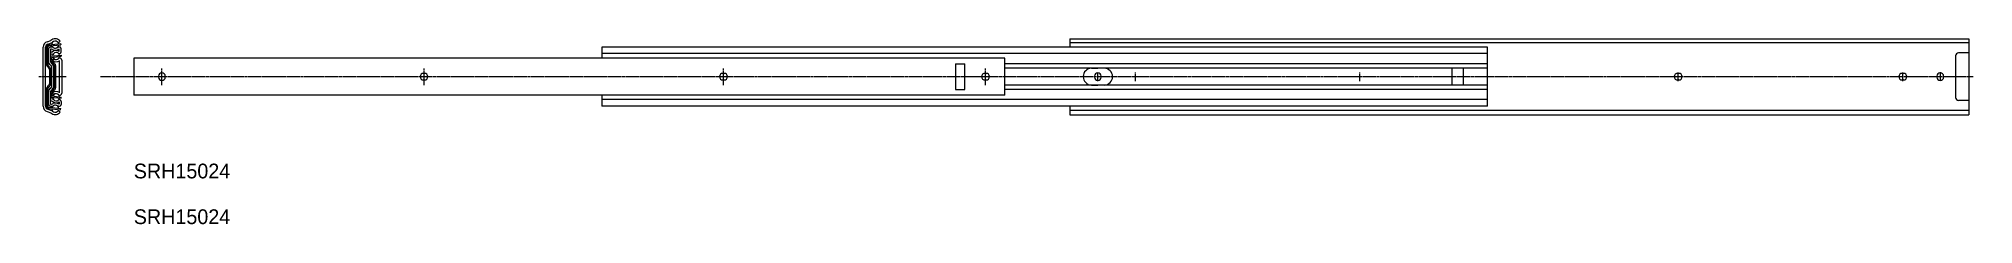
# Model space of a CAD drawing. Extents: x -55 to 1258, y 10 to 136.
import ezdxf

# ---------------------------------------------------------------- set-up
doc = ezdxf.new("R2010")
doc.units = 0
doc.linetypes.add('CENTER', pattern=[2, 1.25, -0.25, 0.25, -0.25])
doc.layers.get('0').update_dxf_attribs({"linetype": 'CONTINUOUS'})
doc.layers.add('CENTER', color=1, linetype='CENTER')

msp = doc.modelspace()

# ---------------------------------------------------------------- linework, layer by layer
at = {"color": 7, "linetype": 'CONTINUOUS'}
for p, q in [((-48.8, 133.7), (-46.2, 134.5)), ((-48.3, 132.1), (-45.2, 133.1)), ((-47.4, 131.6), (-39.7, 132.4)), ((-47.4, 130.8), (-39.6, 131.7)), ((-41.6, 133.4), (-41.1, 132.9)), ((-41.1, 132.9), (-39.9, 134)), ((-40.4, 134.5), (-39.9, 134)), ((-39.7, 132.4), (-39.6, 131.7)), ((645, 135.7), (1255, 135.7)), ((645, 135.7), (645, 130.1)), ((1255, 132.9), (645, 132.9)), ((1255, 135.7), (1255, 84.2)), ((-51.5, 90.1), (-51.5, 129.9)), ((-49.9, 90.1), (-49.9, 129.9)), ((-49.4, 119.1), (-49.4, 129.4)), ((-48.6, 119.1), (-48.6, 129.4)), ((-47.9, 128.6), (-47.9, 120.1)), ((-46.5, 128.6), (-46.5, 120.1)), ((-45.7, 126.6), (-46.5, 126.5)), ((-45.3, 125.2), (-46.5, 125.1)), ((-46.3, 123.8), (-39.2, 124.6)), ((-46.3, 121.9), (-46.3, 123.8)), ((-46, 119.1), (-45.6, 118.9)), ((-45.5, 123.1), (-39.2, 123.8)), ((-45.5, 121.9), (-45.5, 123.1)), ((-45.2, 128.4), (-44.7, 128.2)), ((-44.3, 122.1), (-45.2, 121)), ((-45.1, 119.1), (-44.4, 118.4)), ((-44.7, 129.7), (-44.2, 129.5)), ((-44.5, 119.7), (-43.8, 119)), ((-41, 130.1), (-42.4, 129.5)), ((-40.7, 128.7), (-41.8, 128.2)), ((-40.7, 127.1), (-40.7, 128.7)), ((-40.5, 99.1), (-40.5, 120.9)), ((-39.3, 126.9), (-39.3, 128.9)), ((-39.2, 124.6), (-39.2, 123.8)), ((-38.8, 121.2), (-38.8, 98.8)), ((601, 122.6), (10, 122.6)), ((10, 122.6), (10, 97.4)), ((928.5, 130.1), (327.5, 130.1)), ((327.5, 130.1), (327.5, 122.6)), ((928.5, 125.6), (327.5, 125.6)), ((567.5, 118.8), (567.5, 101.2)), ((567.5, 118.8), (573.9, 118.8)), ((573.9, 101.2), (573.9, 118.8)), ((601, 97.4), (601, 122.6)), ((928.5, 118.6), (601, 118.6)), ((928.5, 89.9), (928.5, 130.1)), ((1246, 124.1), (1246, 95.9)), ((1255, 126.1), (1248, 126.1)), ((-48.4, 116.7), (-47.8, 116.1)), ((-47.8, 117.2), (-47.2, 116.7)), ((-47.2, 114.8), (-47.2, 105.2)), ((-46.6, 117.9), (-46.3, 117.7)), ((-46.4, 114.8), (-46.4, 105.2)), ((-45.6, 103.5), (-45.6, 116.5)), ((-44.3, 103.5), (-44.3, 116.5)), ((-43.8, 102.8), (-43.8, 117.2)), ((-43, 102.8), (-43, 117.2)), ((26.9, 110.4), (26.9, 109.6)), ((31.4, 110.4), (31.4, 109.6)), ((206.5, 112.2), (207.3, 112.2)), ((206.5, 107.8), (207.3, 107.8)), ((409.7, 112.2), (410.5, 112.2)), ((409.7, 107.8), (410.5, 107.8)), ((587.5, 112.2), (588.3, 112.2)), ((587.5, 107.8), (588.3, 107.8)), ((928.5, 115.7), (601, 115.7)), ((659.8, 115.7), (664.1, 115.7)), ((661.9, 109.6), (661.9, 110.4)), ((668.4, 115.7), (664.1, 115.7)), ((666.4, 109.6), (666.4, 110.4)), ((904.3, 115.7), (904.3, 104.3)), ((912.2, 104.3), (912.2, 115.7)), ((1058.2, 112.2), (1057.4, 112.2)), ((1058.2, 107.8), (1057.4, 107.8)), ((1210.6, 112.2), (1209.8, 112.2)), ((1210.6, 107.8), (1209.8, 107.8)), ((1233.3, 110.4), (1233.3, 109.6)), ((1237.8, 110.4), (1237.8, 109.6)), ((-49.4, 100.9), (-49.4, 90.6)), ((-48.6, 100.9), (-48.6, 90.6)), ((-48.4, 103.3), (-47.8, 103.9)), ((-47.9, 91.4), (-47.9, 99.9)), ((-47.8, 102.8), (-47.2, 103.3)), ((-46.6, 102.1), (-46.3, 102.3)), ((-46.5, 91.4), (-46.5, 99.9)), ((-45.3, 94.8), (-46.5, 94.9)), ((-45.7, 93.4), (-46.5, 93.5)), ((-46.3, 98.1), (-46.3, 96.2)), ((-46.3, 96.2), (-39.2, 95.4)), ((-46, 100.9), (-45.6, 101.1)), ((-45.5, 98.1), (-45.5, 96.9)), ((-45.5, 96.9), (-39.2, 96.2)), ((-44.3, 97.9), (-45.2, 99)), ((-45.1, 100.9), (-44.4, 101.6)), ((-44.5, 100.3), (-43.8, 101)), ((-40.7, 92.9), (-40.7, 91.3)), ((-39.3, 93.1), (-39.3, 91.1)), ((-39.2, 95.4), (-39.2, 96.2)), ((601, 97.4), (10, 97.4)), ((327.5, 97.4), (327.5, 89.9)), ((928.5, 94.4), (327.5, 94.4)), ((567.5, 101.2), (573.9, 101.2)), ((928.5, 104.3), (601, 104.3)), ((928.5, 101.4), (601, 101.4)), ((659.8, 104.3), (664.1, 104.3)), ((668.4, 104.3), (664.1, 104.3)), ((1255, 93.9), (1248, 93.9)), ((-48.8, 86.3), (-46.2, 85.5)), ((-48.3, 87.9), (-45.2, 86.9)), ((-47.4, 89.2), (-39.6, 88.3)), ((-47.4, 88.4), (-39.7, 87.6)), ((-45.2, 91.6), (-44.7, 91.8)), ((-44.7, 90.3), (-44.2, 90.5)), ((-41, 89.9), (-42.4, 90.5)), ((-40.7, 91.3), (-41.8, 91.8)), ((-41.6, 86.6), (-41.1, 87.1)), ((-41.1, 87.1), (-39.9, 86)), ((-40.4, 85.5), (-39.9, 86)), ((-39.7, 87.6), (-39.6, 88.3)), ((928.5, 89.9), (327.5, 89.9)), ((645, 89.9), (645, 84.2)), ((1255, 87.1), (645, 87.1)), ((645, 84.2), (1255, 84.2))]:
    msp.add_line(p, q, dxfattribs=at)
for centre, radius, start, end in [((-47.5, 129.9), 3.98, 108.1936, 180), ((-47.5, 129.9), 2.33, 108.1936, 180), ((-47.2, 129.4), 2.2, 96.2408, 180), ((-43.3, 131.7), 4.05, 44.4056, 135.9154), ((-43.3, 131.7), 2.4, 14.6587, 177.8228), ((-43.3, 131.7), 2.4, 197.015, 355.4665), ((-46.1, 119.1), 3.3, 180, 226.7818), ((-47.2, 129.4), 1.4, 96.2408, 180), ((-46.1, 119.1), 2.5, 180, 226.7818), ((-46.5, 128.6), 1.39, 91.9328, 180), ((-45.4, 120.1), 2.5, 180, 240.2068), ((-46.4, 125.6), 4.45, 67.5641, 91.9328), ((-46.4, 125.6), 3.1, 67.5641, 91.9328), ((-46.5, 128.6), 0.0428, 91.9328, 180), ((-45.4, 120.1), 1.15, 180, 240.2068), ((-42.5, 121.9), 3.8, 180, 227.9349), ((-45.7, 127.1), 0.5, 273.7404, 314.3574), ((-47, 116.5), 2.75, 0, 60.2068), ((-42.5, 121.9), 3, 180, 227.9349), ((-42.7, 124), 3.75, 56.5283, 134.3574), ((-45.3, 126.2), 1, 273.7404, 319.4057), ((-42.7, 124), 3.9, 231.0959, 305.7548), ((-42.7, 124), 2.4, 10.2952, 182.1863), ((-42.7, 124), 2.4, 201.4668, 351.0147), ((-43.3, 131.7), 3.75, 247.5641, 292.4359), ((-42.7, 124), 2.4, 51.9629, 139.4057), ((-45.5, 117.2), 1.7, 0, 47.9349), ((-42.7, 124), 2.4, 231.0959, 311.693), ((-45.5, 117.2), 2.5, 0, 47.9349), ((-40.5, 126.9), 1.2, 231.9629, 0), ((-40.2, 121.2), 1.4, 0, 131.693), ((-40.5, 128.9), 1.2, 0, 112.4359), ((1248, 124.1), 2, 90, 180), ((-48.9, 114.8), 1.7, 0, 46.7818), ((-48.9, 105.2), 1.7, 313.2182, 0), ((-48.9, 114.8), 2.5, 0, 46.7818), ((-48.9, 105.2), 2.5, 313.2182, 0), ((-47, 116.5), 1.4, 0, 60.2068), ((29.1, 110.4), 2.25, 0, 180), ((29.1, 109.6), 2.25, 180, 0), ((206.5, 110), 2.25, 90, 270), ((207.3, 110), 2.25, 270, 90), ((409.7, 110), 2.25, 90, 270), ((410.5, 110), 2.25, 270, 90), ((587.5, 110), 2.25, 90, 270), ((588.3, 110), 2.25, 270, 90), ((659.8, 110), 5.66, 90, 270), ((664.1, 110.4), 2.25, 0, 180), ((664.1, 109.6), 2.25, 180, 0), ((668.4, 110), 5.66, 270, 90), ((1057.4, 110), 2.25, 90, 270), ((1058.2, 110), 2.25, 270, 90), ((1209.8, 110), 2.25, 90, 270), ((1210.6, 110), 2.25, 270, 90), ((1235.6, 110.4), 2.25, 0, 180), ((1235.6, 109.6), 2.25, 180, 0), ((-46.1, 100.9), 3.3, 133.2182, 180), ((-46.1, 100.9), 2.5, 133.2182, 180), ((-45.4, 99.9), 2.5, 119.7932, 180), ((-45.4, 99.9), 1.15, 119.7932, 180), ((-47, 103.5), 1.4, 299.7932, 0), ((-42.5, 98.1), 3.8, 132.0651, 180), ((-45.7, 92.9), 0.5, 45.6426, 86.2596), ((-47, 103.5), 2.75, 299.7932, 0), ((-42.5, 98.1), 3, 132.0651, 180), ((-42.7, 96), 3.75, 225.6426, 303.4717), ((-45.3, 93.8), 1, 40.5943, 86.2596), ((-42.7, 96), 3.9, 54.2452, 128.9041), ((-42.7, 96), 2.4, 177.8137, 349.7048), ((-42.7, 96), 2.4, 8.9853, 158.5332), ((-43.3, 88.3), 3.75, 67.5641, 112.4359), ((-42.7, 96), 2.4, 220.5943, 308.0371), ((-45.5, 102.8), 1.7, 312.0651, 0), ((-42.7, 96), 2.4, 48.307, 128.9041), ((-45.5, 102.8), 2.5, 312.0651, 0), ((-40.5, 93.1), 1.2, 0, 128.0371), ((-40.2, 98.8), 1.4, 228.307, 0), ((1248, 95.9), 2, 180, 270), ((-47.5, 90.1), 3.98, 180, 251.8064), ((-47.5, 90.1), 2.33, 180, 251.8064), ((-47.2, 90.6), 2.2, 180, 263.7592), ((-47.2, 90.6), 1.4, 180, 263.7592), ((-46.5, 91.4), 1.39, 180, 268.0672), ((-46.4, 94.4), 3.1, 268.0672, 292.4359), ((-46.5, 91.4), 0.0428, 180, 268.0672), ((-46.4, 94.4), 4.45, 268.0672, 292.4359), ((-43.3, 88.3), 4.05, 224.0846, 315.5944), ((-43.3, 88.3), 2.4, 182.1772, 345.3413), ((-43.3, 88.3), 2.4, 4.5335, 162.985), ((-40.5, 91.1), 1.2, 247.5641, 0)]:
    msp.add_arc(centre, radius, start, end, dxfattribs=at)
at = {"layer": 'CENTER', "color": 1, "linetype": 'CENTER'}
for p, q in [((-54.5, 110), (-35.8, 110)), ((-12.5, 110), (1258, 110)), ((29.1, 104.3), (29.1, 115.6)), ((206.9, 104.3), (206.9, 115.6)), ((587.9, 104.3), (587.9, 115.6)), ((664.1, 107), (664.1, 113)), ((689.5, 107), (689.5, 113)), ((841.9, 107), (841.9, 113)), ((1057.8, 107), (1057.8, 113)), ((1210.2, 107), (1210.2, 113)), ((1235.6, 113), (1235.6, 107))]:
    msp.add_line(p, q, dxfattribs=at)
at = {"layer": 'CENTER', "color": 1}
msp.add_line((410.1, 104.3), (410.1, 115.6), dxfattribs=at)

# ---------------------------------------------------------------- texts
at = {"color": 7, "linetype": 'CONTINUOUS'}
for p in [(10, 41), (10, 10)]:
    msp.add_text('SRH15024', height=10, dxfattribs=at).set_placement(p)

doc.saveas('drawing.dxf')
